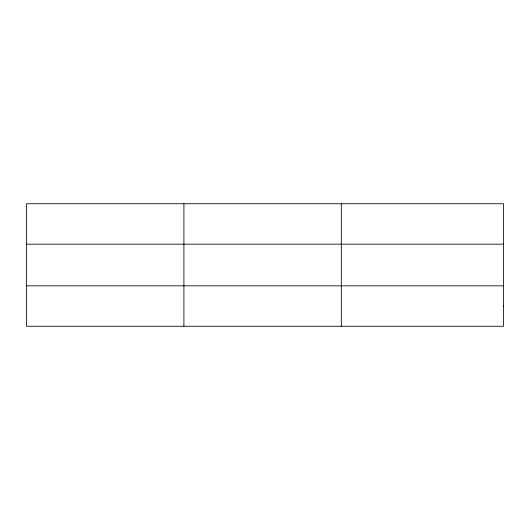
<?xml version="1.0" encoding="UTF-8"?>
<svg xmlns="http://www.w3.org/2000/svg" width="530" height="530" viewBox="0 0 530 530"><rect width="100%" height="100%" fill="white"/><g stroke="black" fill="none" stroke-linecap="round" stroke-linejoin="round"><path stroke-width="0.79" d="M26.5 244.171L503.5 244.171M26.5 285.829L503.5 285.829M341.32 203.745L341.32 326.255M183.91 203.745L183.91 326.255M503.5 306.042L503.5 326.255L26.5 326.255L26.5 203.745L503.5 203.745L503.5 306.042"/></g></svg>
